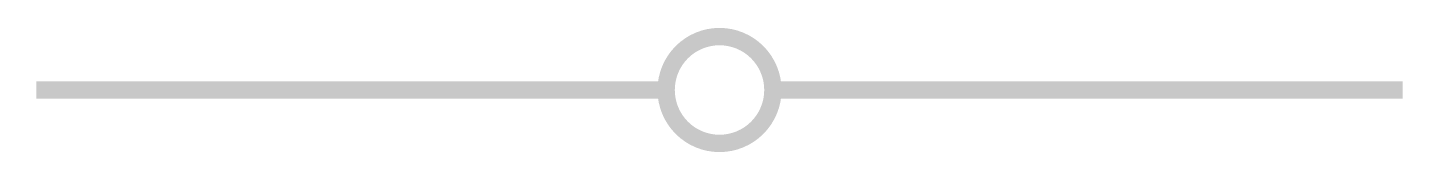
# Model space of a CAD drawing. Extents: x -0.2 to 39.7, y -1.8 to 1.8.
import ezdxf

# ---------------------------------------------------------------- set-up
doc = ezdxf.new("R2010")
doc.units = 0
doc.linetypes.add('CONTINUOUS1', pattern=[0])
doc.layers.add('003_THICK', color=7, linetype='CONTINUOUS1')

msp = doc.modelspace()

# ---------------------------------------------------------------- linework, layer by layer
at = {"layer": '003_THICK', "const_width": 0.5}
msp.add_lwpolyline([(18.168, 0, 1), (21.248, 0, 1), (18.168, 0, 1)], format="xyb", dxfattribs=at)
for points in [[(0, 0), (18.168, 0)], [(21.248, 0), (39.415, 0)]]:
    msp.add_lwpolyline(points, dxfattribs=at)

doc.saveas('drawing.dxf')
